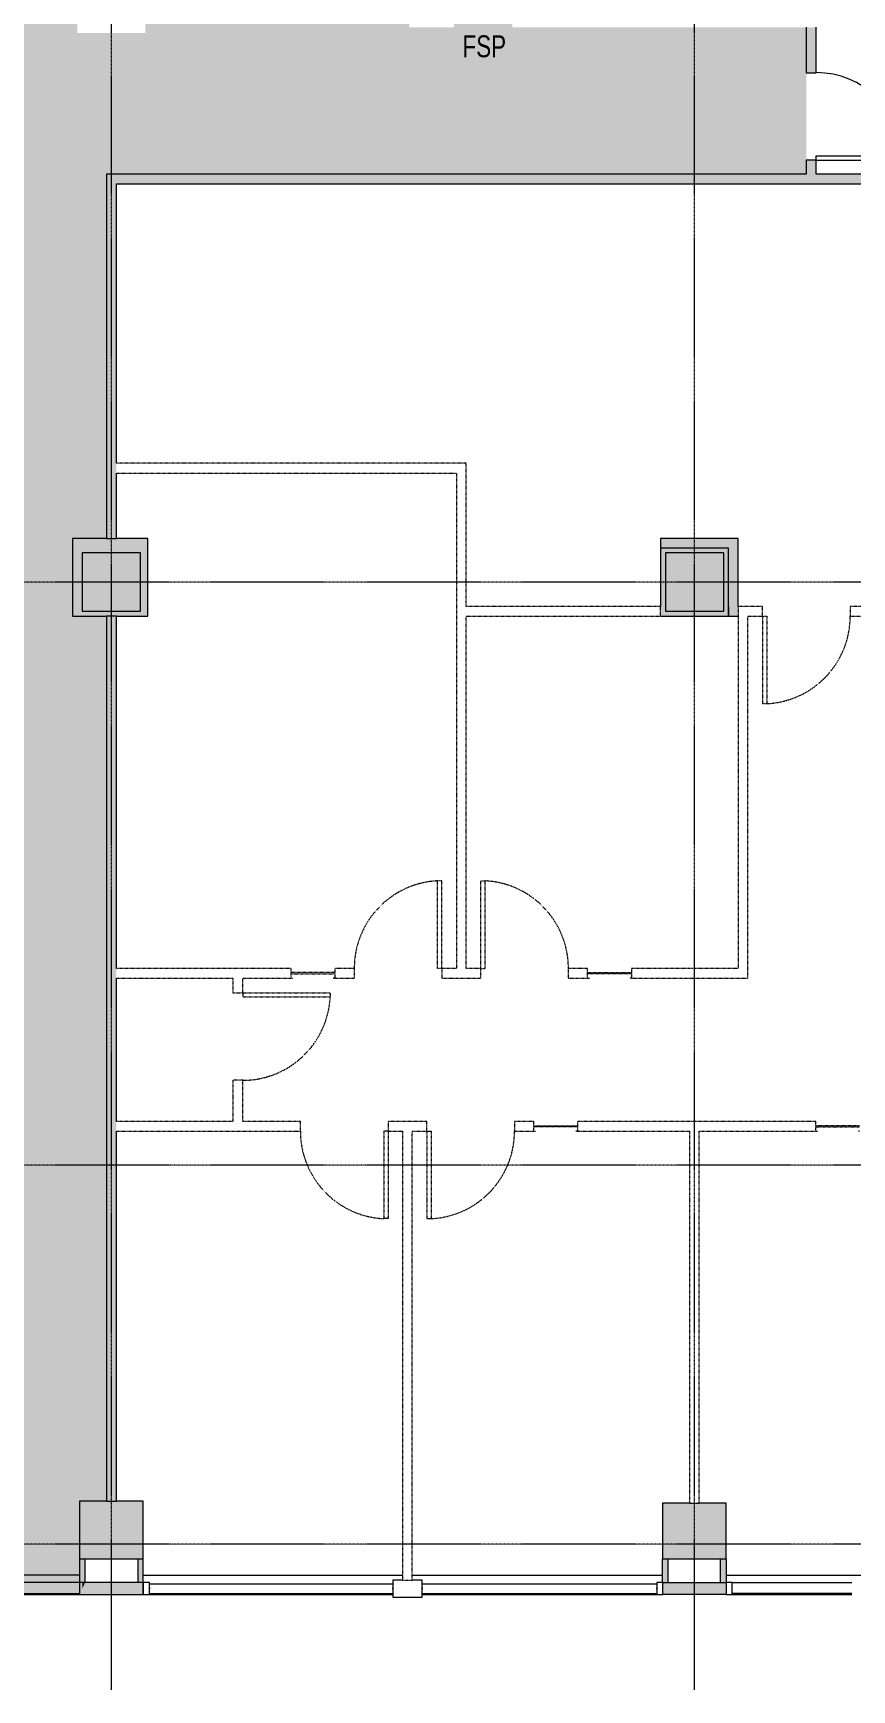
# Model space of a CAD drawing. Header units: inches. Extents: x -1424 to 1384, y 72 to 1893.
# Drawn here: x -388 to -51, y 72 to 754 of the extents above; entities that cross this region are included whole.
import ezdxf

# ---------------------------------------------------------------- set-up
doc = ezdxf.new("R2010")
doc.units = ezdxf.units.IN
doc.header["$MEASUREMENT"] = 0
for name, pattern in [('Demolished', [0.1875, 0.125, -0.0625]), ('Demolished 3_128_', [0.046875, 0.023437, -0.023437]), ('Grid Line 1_4_', [0.4375, 0.25, -0.0625, 0.0625, -0.0625]), ('Hidden 1_16_', [0.09375, 0.0625, -0.03125])]:
    doc.linetypes.add(name, pattern=pattern)
for name, color, linetype, lineweight in [('820 1st St NE_04_Clean_dwg', 8, 'Continuous', 9), ('A-DETL-GENF', 92, 'Continuous', 9), ('A-DOOR', 31, 'Demolished', 9), ('A-GLAZ', 151, 'Demolished', 9), ('A-WALL', 113, 'Continuous', 13), ('A-WALL-PATT', 111, 'Continuous', 13), ('IRF-COLUMN', 7, 'Continuous', 9), ('IRF-COLUMN-HATCH', 7, 'Continuous', 9), ('IRF-ENG-PLUMBING-FIXTURE', 7, 'Continuous', 9), ('IRF-WALL-FULL-HT', 7, 'Continuous', 9), ('IRF-WALL-FULL-HT-HATCH', 7, 'Continuous', 9), ('IRF-WINDOW', 7, 'Continuous', 9), ('S-COLS', 52, 'Continuous', 13), ('S-GRID', 1, 'Continuous', 9)]:
    doc.layers.add(name, color=color, linetype=linetype, lineweight=lineweight)
doc.styles.add('Swis721 LtCn BT', font='swisscl.ttf', dxfattribs={"height": 9})

# ---------------------------------------------------------------- blocks, each defined once
blk = doc.blocks.new('Single-Flush - 36_ x 96_-V1-New Construction - Demolition Plan')
at = {"layer": 'A-DOOR', "color": 250, "linetype": 'Continuous', "lineweight": 20}
for p, q in [((16.25, 2), (16.25, 38.02)), ((18, 38.02), (16.25, 38.02)), ((18, 2), (18, 38.02)), ((18, 2), (16.25, 2))]:
    blk.add_line(p, q, dxfattribs=at)
at = {"layer": 'A-DOOR', "linetype": 'Continuous'}
blk.add_arc((18, 2), 36.07, 92.78116, 180, dxfattribs=at)
blk = doc.blocks.new('Single-Flush - 36_ x 96_-V2-New Construction - Demolition Plan')
at = {"layer": 'A-DOOR', "color": 250, "linetype": 'Hidden 1_16_', "lineweight": 20}
for p, q in [((16.25, -2), (16.25, -38.02)), ((18, -2), (16.25, -2)), ((18, -2), (18, -38.02)), ((18, -38.02), (16.25, -38.02))]:
    blk.add_line(p, q, dxfattribs=at)
at = {"layer": 'A-DOOR', "color": 7, "linetype": 'Demolished 3_128_'}
blk.add_arc((18, -2), 36.07, 180, 267.21884, dxfattribs=at)
blk = doc.blocks.new('Single-Flush - 36_ x 96_-2566598-New Construction - Demolition Plan')
at = {"layer": 'A-DOOR', "color": 250, "linetype": 'Hidden 1_16_', "lineweight": 20}
for p, q in [((16.25, 2), (16.25, 38.02)), ((18, 38.02), (16.25, 38.02)), ((18, 2), (18, 38.02)), ((18, 2), (16.25, 2))]:
    blk.add_line(p, q, dxfattribs=at)
at = {"layer": 'A-DOOR', "color": 7, "linetype": 'Demolished 3_128_'}
blk.add_arc((18, 2), 36.07, 92.78116, 180, dxfattribs=at)
blk = doc.blocks.new('Fixed Glass at Centerline of Wall - Instance-2573977-New Construction - Demolition Plan')
at = {"layer": 'A-GLAZ', "color": 250, "linetype": 'Hidden 1_16_', "lineweight": 20}
for p, q in [((-10.5, 2), (-9.75, 2)), ((7.5, 0.25), (-10.5, 0.25)), ((7.5, 2), (6.75, 2)), ((-10.5, -0.25), (7.5, -0.25))]:
    blk.add_line(p, q, dxfattribs=at)
blk = doc.blocks.new('Fixed Glass at Centerline of Wall - Instance-2574035-New Construction - Demolition Plan')
at = {"layer": 'A-GLAZ', "color": 250, "linetype": 'Hidden 1_16_', "lineweight": 20}
for p, q in [((-10.5, 0.25), (7.5, 0.25)), ((7.5, -0.25), (-10.5, -0.25)), ((-10.5, -2), (-9.75, -2)), ((7.5, -2), (6.75, -2))]:
    blk.add_line(p, q, dxfattribs=at)
blk = doc.blocks.new('Concrete-Square-Column - 24 x 24-2599265-New Construction - Demolition Plan')
at = {"layer": 'S-COLS', "lineweight": 9}
blk.add_hatch(color=55, dxfattribs=at).paths.add_polyline_path([(-12, -12), (12, -12), (12, 12), (-12, 12), (-12, -4.95)], flags=0)
at = {"layer": 'S-COLS', "color": 250, "lineweight": 20}
for p, q in [((12, 12), (-12, 12)), ((-12, 12), (-12, -12)), ((12, -12), (12, 12)), ((-12, -12), (12, -12))]:
    blk.add_line(p, q, dxfattribs=at)
blk = doc.blocks.new('820 1st St NE_04_Clean_dwg-2391440-New Construction - Demolition Plan')
at = {"layer": 'IRF-COLUMN-HATCH'}
for points in [[(-342.5, 126.07), (-342.5, 149.72), (-368.71, 149.72), (-368.71, 126.07), (-344.75, 126.07)], [(-113.73, 126.07), (-102.62, 126.07), (-102.62, 148.97), (-128.84, 148.97), (-128.84, 126.07), (-117.73, 126.07)]]:
    blk.add_hatch(color=256, dxfattribs=at).paths.add_polyline_path(points, flags=0)
at = {"layer": 'IRF-WALL-FULL-HT-HATCH'}
h = blk.add_hatch(color=256, dxfattribs=at)
h.paths.add_polyline_path([(-368.71, 514.07), (-340.59, 514.07), (-340.59, 546.01), (-371.59, 546.01), (-371.59, 514.07)], flags=0)
h.paths.add_polyline_path([(-343.59, 516.07), (-367.59, 516.07), (-367.59, 540.07), (-343.59, 540.07), (-343.59, 518.07)], flags=0)
for points in [[(-101.59, 514.07), (-97.59, 514.08), (-97.59, 546.07), (-129.59, 546.07), (-129.59, 542.07), (-101.59, 542.07), (-101.59, 514.08)], [(-368.71, 116.26), (-366.46, 116.26), (-366.46, 126.07), (-368.71, 126.07)], [(-342.5, 116.26), (-342.5, 126.07), (-344.75, 126.07), (-344.75, 116.26)], [(-128.59, 116.26), (-126.59, 116.26), (-126.59, 126.07), (-128.84, 126.07), (-128.84, 116.26)], [(-102.62, 116.26), (-102.62, 126.07), (-104.87, 126.07), (-104.87, 116.26)], [(-358.6, 111.26), (-342.5, 111.26), (-342.5, 116.26), (-366.46, 116.26), (-367.59, 113.76), (-367.59, 116.26), (-368.71, 116.26), (-368.71, 111.26), (-366.46, 111.26)], [(-367.59, 113.76), (-366.46, 116.26), (-367.59, 116.26)], [(-117.73, 111.26), (-102.59, 111.26), (-102.62, 116.26), (-128.59, 116.26), (-128.59, 111.26), (-126.59, 111.26)]]:
    blk.add_hatch(color=256, dxfattribs=at).paths.add_polyline_path(points, flags=0)
h = blk.add_hatch(color=256, dxfattribs=at)
h.paths.add_polyline_path([(-103.59, 514.07), (-101.59, 514.07), (-101.59, 542.07), (-129.59, 542.07), (-129.59, 514.07), (-127.59, 514.07)], flags=0)
h.paths.add_polyline_path([(-103.59, 516.07), (-127.59, 516.07), (-127.59, 540.07), (-103.59, 540.07), (-103.59, 518.07)], flags=0)
at = {"layer": 'IRF-COLUMN'}
for p, q in [((-342.5, 149.72), (-353.59, 149.72)), ((-102.62, 148.97), (-113.73, 148.97))]:
    blk.add_line(p, q, dxfattribs=at)
at = {"layer": 'IRF-COLUMN', "flags": 128}
for points in [[(-357.59, 149.72), (-368.71, 149.72), (-368.71, 126.07), (-342.5, 126.07), (-342.5, 149.72)], [(-117.73, 148.97), (-128.84, 148.97), (-128.84, 126.07), (-102.62, 126.07), (-102.62, 148.97)]]:
    blk.add_lwpolyline(points, dxfattribs=at)
at = {"layer": 'IRF-WALL-FULL-HT'}
for p, q in [((-353.59, 514.07), (-340.59, 514.07)), ((-366.46, 116.26), (-366.46, 126.07)), ((-344.75, 126.07), (-344.75, 116.26)), ((-342.5, 116.26), (-368.71, 116.26))]:
    blk.add_line(p, q, dxfattribs=at)
at = {"layer": 'IRF-WALL-FULL-HT', "flags": 128}
for points in [[(-357.59, 546.01), (-371.59, 546.01), (-371.59, 514.07), (-357.59, 514.07)], [(-340.59, 514.07), (-340.59, 546.01), (-353.59, 546.01)], [(-97.59, 518.07), (-97.59, 546.07), (-129.59, 546.07), (-129.59, 542.07)], [(-101.59, 542.07), (-129.59, 542.07), (-129.59, 518.07)], [(-129.59, 514.07), (-101.59, 514.07), (-101.59, 542.07)], [(-101.59, 518.07), (-101.59, 514.07), (-97.59, 514.07)], [(-368.71, 126.07), (-368.71, 111.26), (-342.5, 111.26), (-342.5, 126.07)], [(-128.59, 116.26), (-128.84, 116.26), (-128.84, 126.07), (-126.59, 126.07), (-126.59, 116.26)], [(-104.87, 116.26), (-104.87, 126.07), (-102.62, 126.07), (-102.62, 116.26), (-102.59, 116.26), (-102.59, 111.26), (-128.59, 111.26), (-128.59, 116.26), (-102.59, 116.26)]]:
    blk.add_lwpolyline(points, dxfattribs=at)
at = {"layer": 'IRF-WINDOW'}
for p, q in [((-342.5, 119.26), (-235.77, 119.26)), ((-231.77, 119.26), (-128.84, 119.26)), ((-227.77, 117.26), (-231.77, 117.26)), ((-102.62, 119.26), (2.27, 119.26)), ((-101.25, 116.26), (-102.59, 116.26)), ((-340, 115.76), (-239.77, 115.76)), ((-340, 114.01), (-340, 113.51)), ((-340, 111.76), (-239.77, 111.76)), ((-340, 111.26), (-239.77, 111.26)), ((-239.77, 113.51), (-239.77, 114.01)), ((-227.77, 115.76), (-131.09, 115.76)), ((-227.77, 114.01), (-227.77, 113.51)), ((-227.77, 111.76), (-131.09, 111.76)), ((-227.77, 111.26), (-131.09, 111.26)), ((-131.09, 113.51), (-131.09, 114.01)), ((-50.84, 111.76), (-100.09, 111.76)), ((-100.09, 111.26), (-50.84, 111.26))]:
    blk.add_line(p, q, dxfattribs=at)
at = {"layer": 'IRF-WINDOW', "flags": 128}
for points in [[(-368.71, 119.26), (-451.96, 119.26), (-587.29, 254.58)], [(-522.06, 178.04), (-455.27, 111.26), (-368.71, 111.26)], [(-521.71, 178.4), (-455.07, 111.76), (-368.71, 111.76)], [(-368.71, 116.26), (-453.2, 116.26), (-518.52, 181.58)], [(-235.77, 117.26), (-239.77, 117.26), (-239.77, 110.26), (-227.77, 110.26), (-227.77, 117.26)], [(-100.09, 116.26), (-102.59, 116.26), (-102.59, 111.26), (-100.09, 111.26), (-100.09, 116.26), (-50.84, 116.26)]]:
    blk.add_lwpolyline(points, dxfattribs=at)
for points in [[(-340, 116.26), (-342.5, 116.26), (-342.5, 111.26), (-340, 111.26)], [(-128.59, 116.26), (-131.09, 116.26), (-131.09, 111.26), (-128.59, 111.26)]]:
    blk.add_lwpolyline(points, close=True, dxfattribs=at)
at = {"layer": 'IRF-ENG-PLUMBING-FIXTURE', "insert": (-202.13, 753.15), "char_height": 9, "width": 20.9021, "attachment_point": 2, "line_spacing_factor": 0.970126, "style": 'Swis721 LtCn BT'}
blk.add_mtext('FSP', dxfattribs=at)

msp = doc.modelspace()

# ---------------------------------------------------------------- hatches: boundary and pattern name
at = {"layer": 'A-DETL-GENF'}
h = msp.add_hatch(color=9, dxfattribs=at)
h.paths.add_polyline_path([(-368.71, 111.26), (-368.71, 149.72), (-357.59, 149.72), (-357.59, 514.07), (-371.59, 514.07), (-371.59, 546.01), (-357.59, 546.01), (-357.59, 695.99), (-69.59, 695.99), (-69.59, 756.49), (-190.59, 756.49), (-190.59, 764.49), (-214.59, 764.49), (-214.59, 756.49), (-233.03, 756.49), (-233.03, 776.24), (-199.53, 776.24), (-199.53, 865.24), (-226.53, 865.24), (-226.53, 1018.19), (-341.59, 1018.19), (-341.59, 994.07), (-369.59, 994.07), (-369.59, 1018.19), (-581.59, 1018.19), (-581.59, 994.07), (-605.71, 994.07), (-605.71, 782.07), (-581.59, 782.07), (-581.59, 754.07), (-1062.84, 754.07), (-1062.84, 755.32), (-1094.59, 755.32), (-1094.59, 755.07), (-1099.31, 755.07), (-1099.31, 540.51), (-1072.11, 540.51), (-1056.38, 524.78), (-1082.59, 498.57), (-1084.63, 500.62), (-1084.63, 458.62), (-898.14, 272.12), (-861.14, 272.12), (-864.41, 275.4), (-835.7, 304.11), (-821.83, 290.23), (-821.83, 258.66), (-847.67, 258.66), (-847.54, 258.52), (-608.55, 258.52), (-608.55, 300.82), (-582.34, 300.82), (-582.34, 259.53), (-592.94, 248.93), (-455.27, 111.26), (-406.04, 111.26)], flags=0)
h.paths.add_polyline_path([(-592.94, 256), (-587.34, 261.6), (-587.34, 276.07), (-603.55, 276.07), (-603.55, 263.52), (-600.47, 263.52), (-595.07, 258.13)], flags=0)
h.paths.add_polyline_path([(-847.59, 265.64), (-847.59, 285.15), (-857.34, 275.4), (-848.41, 266.46)], flags=0)
h.paths.add_polyline_path([(-845.6, 286.82), (-825.48, 286.82), (-835.7, 297.04), (-845.92, 286.82)], flags=0)
h.paths.add_polyline_path([(-1082.59, 505.64), (-1072.17, 516.07), (-1093.01, 516.07), (-1084.36, 507.41)], flags=0)
h.paths.add_polyline_path([(-849.59, 514.07), (-849.59, 542.07), (-821.59, 542.07), (-821.59, 514.07), (-847.59, 514.07)], flags=0)
h.paths.add_polyline_path([(-577.59, 516.07), (-611.59, 516.07), (-611.59, 546.07), (-547.59, 546.07), (-547.59, 516.07), (-571.34, 516.07)], flags=0)
h.paths.add_polyline_path([(-1071.59, 516.64), (-1063.45, 524.78), (-1071.59, 532.92), (-1071.59, 522.05)], flags=0)
h.paths.add_polyline_path([(-574.59, 519.07), (-550.59, 519.07), (-550.59, 543.07), (-608.59, 543.07), (-608.59, 519.07), (-604.8, 519.07), (-604.8, 540.07), (-583.59, 540.07), (-583.59, 519.07)], flags=0)
h.paths.add_polyline_path([(-369.59, 754.07), (-369.59, 782.07), (-341.59, 782.07), (-341.59, 754.07), (-367.59, 754.07)], flags=0)
h.paths.add_polyline_path([(606.41, 755.49), (606.41, 760.49), (612.41, 760.49), (612.41, 947.23), (592.41, 947.23), (592.41, 971.23), (612.41, 971.23), (612.41, 1012.49), (422.41, 1012.49), (422.41, 816.07), (564.41, 816.07), (564.41, 760.49), (570.41, 760.49), (570.41, 755.49), (592.41, 755.49)], flags=0)
h.paths.add_polyline_path([(700.41, 755.49), (700.41, 764.49), (676.41, 764.49), (676.41, 755.49), (687.82, 755.49)], flags=0)
h.paths.add_polyline_path([(658.41, 755.49), (658.41, 763.49), (672.41, 763.49), (672.41, 768.49), (705.41, 768.49), (705.41, 965.49), (620.41, 965.49), (620.41, 763.49), (622.41, 763.49), (622.41, 755.49)], flags=0)
h.paths.add_polyline_path([(496.41, 755.49), (496.41, 760.49), (559.41, 760.49), (559.41, 811.07), (422.41, 811.07), (422.41, 760.49), (460.41, 760.49), (460.41, 755.49)], flags=0)
h.paths.add_polyline_path([(41.47, 756.49), (63.67, 756.49), (63.67, 774.49), (41.47, 774.49), (41.47, 762.49)], flags=0)
h.paths.add_polyline_path([(-3.53, 756.49), (32.47, 756.49), (32.47, 762.49), (35.47, 762.49), (35.47, 780.49), (63.67, 780.49), (63.67, 874.6), (-24.53, 874.6), (-24.53, 898.6), (-52.53, 898.6), (-52.53, 924.6), (-168.53, 924.6), (-168.53, 892.6), (-184.59, 892.6), (-184.59, 783.49), (-145.59, 783.49), (-145.59, 775.49), (-19.59, 775.49), (-19.59, 837.07), (-13.59, 837.07), (-13.59, 762.49), (-3.53, 762.49)], flags=0)
h.paths.add_polyline_path([(-1087.59, 757.57), (-1087.59, 778.92), (-1094.59, 778.92), (-1094.59, 757.57)], flags=0)
h.paths.add_polyline_path([(-821.59, 757.82), (-609.59, 757.82), (-609.59, 782.07), (-609.46, 782.07), (-609.46, 994.07), (-609.59, 994.07), (-609.59, 1022.07), (-581.59, 1022.07), (-581.59, 1021.94), (-369.59, 1021.94), (-369.59, 1022.07), (-341.59, 1022.07), (-341.59, 1021.94), (-226.53, 1021.94), (-226.53, 1196.49), (-270.66, 1196.49), (-270.66, 1260.37), (-226.53, 1260.37), (-226.53, 1260.49), (-125.59, 1260.49), (-125.59, 1260.37), (-112.66, 1260.37), (-112.66, 1260.49), (124.41, 1260.49), (124.41, 1474.07), (110.41, 1474.07), (110.41, 1502.07), (124.41, 1502.07), (124.41, 1715.07), (111.27, 1715.07), (111.27, 1747.07), (111.44, 1747.07), (111.44, 1752.07), (10.39, 1752.07), (10.39, 1746.07), (-1.61, 1746.07), (-1.61, 1752.07), (-103.44, 1752.07), (-103.47, 1724.32), (-115.99, 1711.8), (-116.43, 1712.16), (-118.34, 1714.15), (-140.28, 1736.09), (-202.52, 1673.86), (-196.86, 1668.2), (-205.35, 1659.72), (-211, 1665.38), (-280.3, 1596.08), (-274.64, 1590.42), (-283.13, 1581.94), (-288.78, 1587.59), (-348.18, 1528.2), (-344.65, 1524.66), (-354.54, 1514.76), (-336.53, 1496.75), (-336.53, 1473.07), (-373.56, 1473.07), (-373.56, 1507.07), (-386.59, 1507.07), (-386.59, 1511.57), (-478.59, 1511.57), (-478.59, 1504.07), (-490.59, 1504.07), (-490.59, 1511.57), (-582.59, 1511.57), (-582.59, 1507.07), (-582.73, 1507.07), (-582.73, 1475.07), (-608.73, 1475.07), (-608.73, 1507.07), (-608.68, 1507.07), (-608.68, 1511.57), (-709.63, 1511.57), (-709.63, 1504.07), (-721.63, 1504.07), (-721.63, 1511.57), (-821.95, 1511.57), (-821.95, 1482.07), (-851.38, 1482.07), (-863.41, 1494.1), (-931.29, 1426.22), (-925.46, 1420.38), (-933.95, 1411.9), (-939.78, 1417.73), (-1006.95, 1350.56), (-1001.12, 1344.72), (-1009.61, 1336.24), (-1015.44, 1342.07), (-1082.61, 1274.9), (-1079.08, 1271.36), (-1078.33, 1272.12), (-1065.59, 1259.38), (-1065.59, 1235.07), (-1099.31, 1235.07), (-1099.31, 1134.3), (-1091.59, 1134.3), (-1091.59, 1122.3), (-1099.31, 1122.3), (-1099.31, 1021.17), (-1062.09, 1021.17), (-1062.09, 995.07), (-1099.31, 995.07), (-1099.31, 781.17), (-1062.09, 781.17), (-1062.09, 757.82), (-849.59, 757.82), (-849.59, 782.07), (-821.59, 782.07), (-821.59, 780.07)], flags=0)
h.paths.add_polyline_path([(-218.59, 761.49), (-218.59, 768.49), (-190.59, 768.49), (-190.59, 865.24), (-195.53, 865.24), (-195.53, 772.24), (-229.03, 772.24), (-229.03, 761.49), (-220.53, 761.49)], flags=0)
h.paths.add_polyline_path([(-19.86, 762.49), (-19.59, 762.49), (-19.59, 769.49), (-151.59, 769.49), (-151.59, 777.49), (-184.59, 777.49), (-184.59, 762.49), (-24.53, 762.49)], flags=0)
h.paths.add_polyline_path([(163.41, 763.49), (163.41, 794.07), (171.41, 794.07), (171.41, 846.07), (163.41, 846.07), (163.41, 868.07), (71.67, 868.07), (71.67, 763.49), (74.67, 763.49)], flags=0)
h.paths.add_polyline_path([(323.88, 763.49), (414.41, 763.49), (414.41, 868.07), (323.41, 868.07), (323.41, 846.07), (315.41, 846.07), (315.41, 794.07), (323.41, 794.07), (323.41, 763.49)], flags=0)
h.paths.add_polyline_path([(-190.59, 871.24), (-190.59, 898.6), (-174.53, 898.6), (-174.53, 903.6), (-220.53, 903.6), (-220.53, 871.24), (-195.53, 871.24)], flags=0)
h.paths.add_polyline_path([(323.41, 876.07), (414.41, 876.07), (414.41, 971.99), (323.41, 971.99), (323.41, 947.36), (315.41, 947.36), (315.41, 895.36), (323.41, 895.36)], flags=0)
h.paths.add_polyline_path([(74.67, 876.07), (163.41, 876.07), (163.41, 895.36), (171.41, 895.36), (171.41, 947.36), (163.41, 947.36), (163.41, 974.07), (74.67, 974.07), (74.67, 880.6)], flags=0)
h.paths.add_polyline_path([(63.67, 880.6), (66.67, 880.6), (66.67, 1130.49), (-80.33, 1130.49), (-80.33, 1190.49), (-83.43, 1190.49), (-83.43, 1196.49), (-119.43, 1196.49), (-119.43, 1190.49), (-122.53, 1190.49), (-122.53, 940.6), (-18.53, 940.6), (-18.53, 880.6), (-1.61, 880.6)], flags=0)
h.paths.add_polyline_path([(-1091.59, 886.12), (-1099.08, 886.12), (-1099.08, 890.12), (-1091.59, 890.12)], flags=0)
h.paths.add_polyline_path([(-24.53, 904.6), (-24.53, 934.6), (-168.53, 934.6), (-168.53, 930.6), (-46.53, 930.6), (-46.53, 904.6)], flags=0)
h.paths.add_polyline_path([(-212.95, 911.6), (-174.53, 911.6), (-174.53, 940.6), (-130.53, 940.6), (-130.53, 978.07), (-220.53, 978.07), (-220.53, 911.6), (-218.53, 911.6)], flags=0)
h.paths.add_polyline_path([(707.41, 973.49), (707.41, 1051.49), (659.41, 1051.49), (659.41, 1012.49), (617.41, 1012.49), (617.41, 973.49), (677.19, 973.49)], flags=0)
h.paths.add_polyline_path([(366.31, 979.99), (414.41, 979.99), (414.41, 1080.07), (323.41, 1080.07), (323.41, 1055.36), (315.41, 1055.36), (315.41, 1003.36), (323.41, 1003.36), (323.41, 979.99)], flags=0)
h.paths.add_polyline_path([(74.67, 982.07), (163.41, 982.07), (163.41, 1003.36), (171.41, 1003.36), (171.41, 1055.36), (163.41, 1055.36), (163.41, 1080.07), (74.67, 1080.07), (74.67, 982.4)], flags=0)
h.paths.add_polyline_path([(-174.5, 986.07), (-130.53, 986.07), (-130.53, 1190.49), (-133.53, 1190.49), (-133.53, 1196.49), (-169.53, 1196.49), (-169.53, 1190.49), (-191.53, 1190.49), (-191.53, 1184.49), (-211.03, 1184.49), (-211.03, 1150.99), (-218.53, 1150.99), (-218.53, 986.07)], flags=0)
h.paths.add_polyline_path([(-849.59, 994.07), (-849.59, 1022.07), (-821.59, 1022.07), (-821.59, 994.07), (-847.59, 994.07)], flags=0)
h.paths.add_polyline_path([(-1091.59, 1000.07), (-1087.59, 1000.07), (-1087.59, 1018.92), (-1094.59, 1018.92), (-1094.59, 1000.07)], flags=0)
h.paths.add_polyline_path([(570.91, 1018.49), (653.41, 1018.49), (653.41, 1022.24), (590.66, 1022.24), (590.66, 1046.24), (570.91, 1046.24), (570.91, 1022.24), (442.91, 1022.24), (442.91, 1046.24), (422.41, 1046.24), (422.41, 1018.49), (565.91, 1018.49)], flags=0)
h.paths.add_polyline_path([(595.66, 1027.24), (653.41, 1027.24), (653.41, 1175.99), (530.91, 1175.99), (530.91, 1107.99), (464.41, 1107.99), (464.41, 1112.99), (485.41, 1112.99), (485.41, 1118.99), (490.41, 1118.99), (490.41, 1112.99), (525.91, 1112.99), (525.91, 1175.49), (490.41, 1175.49), (490.41, 1142.99), (485.41, 1142.99), (485.41, 1190.49), (481.41, 1190.49), (481.41, 1196.49), (445.41, 1196.49), (445.41, 1190.49), (422.41, 1190.49), (422.41, 1112.99), (428.41, 1112.99), (428.41, 1107.99), (422.41, 1107.99), (422.41, 1051.24), (447.91, 1051.24), (447.91, 1027.24), (565.91, 1027.24), (565.91, 1051.24), (595.66, 1051.24), (595.66, 1046.24)], flags=0)
h.paths.add_polyline_path([(707.41, 1057.49), (707.41, 1074.49), (659.41, 1074.49), (659.41, 1057.49), (701.74, 1057.49)], flags=0)
h.paths.add_polyline_path([(323.41, 1088.07), (414.41, 1088.07), (414.41, 1188.49), (323.41, 1188.49), (323.41, 1156.26), (315.41, 1156.26), (315.41, 1104.26), (323.41, 1104.26)], flags=0)
h.paths.add_polyline_path([(74.67, 1088.07), (163.41, 1088.07), (163.41, 1104.26), (171.41, 1104.26), (171.41, 1156.26), (163.41, 1156.26), (163.41, 1188.49), (74.67, 1188.49), (74.67, 1104.26)], flags=0)
h.paths.add_polyline_path([(-74.33, 1136.49), (48.67, 1136.49), (48.67, 1190.49), (30.67, 1190.49), (30.67, 1196.49), (-5.33, 1196.49), (-5.33, 1190.49), (-74.33, 1190.49)], flags=0)
h.paths.add_polyline_path([(54.67, 1136.49), (66.67, 1136.49), (66.67, 1190.49), (54.67, 1190.49), (54.67, 1188.49)], flags=0)
h.paths.add_polyline_path([(-216.03, 1155.99), (-216.03, 1184.49), (-218.53, 1184.49), (-218.53, 1155.99)], flags=0)
h.paths.add_polyline_path([(618.41, 1180.99), (653.41, 1180.99), (653.41, 1190.49), (524.41, 1190.49), (524.41, 1181.49), (525.91, 1181.49), (525.91, 1180.99), (614.41, 1180.99)], flags=0)
h.paths.add_polyline_path([(491.41, 1181.49), (518.41, 1181.49), (518.41, 1196.49), (491.41, 1196.49), (491.41, 1187.28)], flags=0)
h.paths.add_polyline_path([(664.97, 1182.49), (680.41, 1182.49), (680.41, 1196.49), (662.41, 1196.49), (662.41, 1192.49), (659.41, 1192.49), (659.41, 1182.49), (662.41, 1182.49)], flags=0)
h.paths.add_polyline_path([(-213.53, 1188.49), (-195.53, 1188.49), (-195.53, 1196.49), (-213.53, 1196.49), (-213.53, 1190.49)], flags=0)
h.paths.add_polyline_path([(-369.59, 1232.49), (-369.59, 1260.49), (-341.59, 1260.49), (-341.59, 1232.49), (-367.59, 1232.49)], flags=0)
h.paths.add_polyline_path([(-845.95, 1234.07), (-849.59, 1234.07), (-849.59, 1262.07), (-821.59, 1262.07), (-821.59, 1234.07), (-823.59, 1234.07)], flags=0)
h.paths.add_polyline_path([(-607.59, 1234.07), (-609.59, 1234.07), (-609.59, 1262.07), (-552.59, 1262.07), (-552.59, 1234.07), (-605.71, 1234.07)], flags=0)
h.paths.add_polyline_path([(-581.59, 1237.07), (-555.59, 1237.07), (-555.59, 1259.07), (-581.59, 1259.07), (-581.59, 1258.2)], flags=0)
h.paths.add_polyline_path([(-125.59, 1472.07), (-129.59, 1472.07), (-129.59, 1502.07), (-101.59, 1502.07), (-101.59, 1472.07), (-124.31, 1472.07)], flags=0)
h.paths.add_polyline_path([(-368.28, 1477.07), (-366.48, 1477.07), (-366.48, 1500.07), (-345.5, 1500.07), (-357.37, 1511.93), (-362.24, 1507.07), (-368.28, 1507.07), (-368.28, 1483.12)], flags=0)
h.paths.add_polyline_path([(-344.98, 1477.07), (-344.59, 1477.07), (-344.59, 1499.15), (-344.98, 1499.55), (-344.98, 1481.52)], flags=0)
h.paths.add_polyline_path([(-340.53, 1477.07), (-340.53, 1495.09), (-341.59, 1496.15), (-341.59, 1477.07)], flags=0)
h.paths.add_polyline_path([(-584.98, 1500.07), (-584.98, 1507.07), (-606.48, 1507.07), (-606.48, 1500.07)], flags=0)
h.paths.add_polyline_path([(-115.99, 1716.04), (-107.72, 1724.32), (-124.26, 1724.32)], flags=0)
h.paths.add_polyline_path([(-127.59, 1727.64), (-127.59, 1741.72), (-134.63, 1734.68), (-130.67, 1730.72)], flags=0)
h.paths.add_polyline_path([(113.52, 1740.07), (124.41, 1740.07), (124.41, 1747.07), (113.52, 1747.07)], flags=0)
at = {"layer": 'A-WALL-PATT'}
h = msp.add_hatch(color=8, dxfattribs=at)
h.paths.add_polyline_path([(-69.59, 695.99), (-65.59, 695.99), (-65.59, 701.74), (-69.59, 701.74), (-69.59, 696.45)], flags=0)
h.paths.add_polyline_path([(-65.59, 737.74), (-65.59, 756.49), (-69.59, 756.49), (-69.59, 737.74)], flags=0)
for points in [[(-212.95, 691.99), (-26.59, 691.99), (-26.59, 695.99), (-357.59, 695.99), (-357.59, 691.99), (-353.59, 691.99)], [(-357.59, 546.01), (-353.59, 546.01), (-353.59, 691.99), (-357.59, 691.99)], [(-357.59, 149.72), (-353.59, 149.72), (-353.59, 514.07), (-357.59, 514.07), (-357.59, 231.31)]]:
    msp.add_hatch(color=8, dxfattribs=at).paths.add_polyline_path(points, flags=0)

# ---------------------------------------------------------------- linework, layer by layer
at = {"layer": 'A-WALL', "color": 250, "lineweight": 20}
for p, q in [((-69.59, 756.49), (-69.59, 737.74)), ((-65.59, 737.74), (-65.59, 756.49)), ((-69.59, 737.74), (-65.59, 737.74)), ((-69.59, 695.99), (-357.59, 695.99)), ((-357.59, 695.99), (-357.59, 546.01)), ((-69.59, 701.74), (-69.59, 695.99)), ((-65.59, 701.74), (-69.59, 701.74)), ((-65.59, 695.99), (-65.59, 701.74)), ((-26.59, 695.99), (-65.59, 695.99)), ((-353.59, 691.99), (-30.59, 691.99)), ((-353.59, 576.99), (-353.59, 691.99)), ((-353.59, 546.01), (-353.59, 572.99)), ((-357.59, 546.01), (-353.59, 546.01)), ((-353.59, 514.07), (-357.59, 514.07)), ((-357.59, 514.07), (-357.59, 149.72)), ((-353.59, 369.07), (-353.59, 514.07)), ((-353.59, 306.07), (-353.59, 365.07)), ((-353.59, 149.72), (-353.59, 302.07)), ((-357.59, 149.72), (-353.59, 149.72))]:
    msp.add_line(p, q, dxfattribs=at)
at = {"layer": 'A-WALL', "color": 250, "linetype": 'Hidden 1_16_', "lineweight": 20}
for p, q in [((-209.59, 576.99), (-353.59, 576.99)), ((-353.59, 572.99), (-213.59, 572.99)), ((-213.59, 572.99), (-213.59, 369.07)), ((-209.59, 518.07), (-209.59, 576.99)), ((-129.59, 518.07), (-209.59, 518.07)), ((-209.59, 369.07), (-209.59, 514.07)), ((-209.59, 514.07), (-129.59, 514.07)), ((-129.59, 514.07), (-129.59, 518.07)), ((-87.59, 518.07), (-97.59, 518.07)), ((-97.59, 518.07), (-97.59, 369.07)), ((-93.59, 514.07), (-87.59, 514.07)), ((-93.59, 365.07), (-93.59, 514.07)), ((-87.59, 514.07), (-87.59, 518.07)), ((-30.59, 518.07), (-51.59, 518.07)), ((-51.59, 518.07), (-51.59, 514.07)), ((-51.59, 514.07), (-33.59, 514.07)), ((-281.59, 369.07), (-353.59, 369.07)), ((-281.59, 365.07), (-281.59, 369.07)), ((-255.59, 369.07), (-263.59, 369.07)), ((-263.59, 369.07), (-263.59, 365.07)), ((-255.59, 365.07), (-255.59, 369.07)), ((-213.59, 369.07), (-219.59, 369.07)), ((-219.59, 369.07), (-219.59, 365.07)), ((-203.59, 369.07), (-209.59, 369.07)), ((-203.59, 365.07), (-203.59, 369.07)), ((-159.59, 369.07), (-167.59, 369.07)), ((-167.59, 369.07), (-167.59, 365.07)), ((-159.59, 365.07), (-159.59, 369.07)), ((-97.59, 369.07), (-141.59, 369.07)), ((-141.59, 369.07), (-141.59, 365.07)), ((-353.59, 365.07), (-305.59, 365.07)), ((-305.59, 365.07), (-305.59, 359.07)), ((-301.59, 365.07), (-281.59, 365.07)), ((-301.59, 359.07), (-301.59, 365.07)), ((-263.59, 365.07), (-255.59, 365.07)), ((-219.59, 365.07), (-203.59, 365.07)), ((-167.59, 365.07), (-159.59, 365.07)), ((-141.59, 365.07), (-93.59, 365.07)), ((-305.59, 359.07), (-301.59, 359.07)), ((-305.59, 323.07), (-305.59, 306.07)), ((-301.59, 323.07), (-305.59, 323.07)), ((-301.59, 306.07), (-301.59, 323.07)), ((-305.59, 306.07), (-353.59, 306.07)), ((-353.59, 302.07), (-277.77, 302.07)), ((-277.77, 306.07), (-301.59, 306.07)), ((-277.77, 302.07), (-277.77, 306.07)), ((-225.77, 306.07), (-241.77, 306.07)), ((-241.77, 306.07), (-241.77, 302.07)), ((-241.77, 302.07), (-235.77, 302.07)), ((-235.77, 302.07), (-235.77, 117.26)), ((-231.77, 117.26), (-231.77, 302.07)), ((-231.77, 302.07), (-225.77, 302.07)), ((-225.77, 302.07), (-225.77, 306.07)), ((-181.77, 306.07), (-189.77, 306.07)), ((-189.77, 306.07), (-189.77, 302.07)), ((-189.77, 302.07), (-181.77, 302.07)), ((-181.77, 302.07), (-181.77, 306.07)), ((-65.73, 306.07), (-163.77, 306.07)), ((-163.77, 306.07), (-163.77, 302.07)), ((-163.77, 302.07), (-117.73, 302.07)), ((-117.73, 302.07), (-117.73, 148.97)), ((-113.73, 148.97), (-113.73, 302.07)), ((-113.73, 302.07), (-65.73, 302.07)), ((-65.73, 302.07), (-65.73, 306.07)), ((-117.73, 148.97), (-113.73, 148.97)), ((-235.77, 117.26), (-231.77, 117.26))]:
    msp.add_line(p, q, dxfattribs=at)
at = {"layer": 'S-GRID', "linetype": 'Grid Line 1_4_'}
for p, q in [((-355.59, 120.07), (-355.59, 1796.73)), ((-115.59, 120.07), (-115.59, 1796.73)), ((1336.41, 528.07), (-1328.13, 528.07)), ((1336.41, 288.07), (-1328.13, 288.07)), ((1336.41, 132.07), (-1328.13, 132.07))]:
    msp.add_line(p, q, dxfattribs=at)
at = {"layer": 'S-GRID'}
for p, q in [((-355.59, 72.07), (-355.59, 120.07)), ((-115.59, 72.07), (-115.59, 120.07))]:
    msp.add_line(p, q, dxfattribs=at)

# ---------------------------------------------------------------- block references
at = {"layer": '820 1st St NE_04_Clean_dwg', "color": 7}
msp.add_blockref('820 1st St NE_04_Clean_dwg-2391440-New Construction - Demolition Plan', (0, 0), dxfattribs=at)
at = {"layer": 'A-DOOR', "linetype": 'Continuous', "lineweight": 13, "rotation": 269.9999999999999}
msp.add_blockref('Single-Flush - 36_ x 96_-V1-New Construction - Demolition Plan', (-67.59, 719.74), dxfattribs=at)
at = {"layer": 'A-DOOR', "color": 7, "linetype": 'Demolished 3_128_'}
for name, p, rotation in [('Single-Flush - 36_ x 96_-2566598-New Construction - Demolition Plan', (-69.59, 516.07), 180), ('Single-Flush - 36_ x 96_-V2-New Construction - Demolition Plan', (-185.59, 367.07), 180), ('Single-Flush - 36_ x 96_-V2-New Construction - Demolition Plan', (-303.59, 341.07), 89.99999999999993), ('Single-Flush - 36_ x 96_-2566598-New Construction - Demolition Plan', (-207.77, 304.07), 180)]:
    msp.add_blockref(name, p, dxfattribs=dict(at, rotation=rotation))
for name, p in [('Single-Flush - 36_ x 96_-2566598-New Construction - Demolition Plan', (-237.59, 367.07)), ('Single-Flush - 36_ x 96_-V2-New Construction - Demolition Plan', (-259.77, 304.07))]:
    msp.add_blockref(name, p, dxfattribs=at)
at = {"layer": 'A-GLAZ', "color": 7, "linetype": 'Demolished 3_128_', "rotation": 180}
for p in [(-274.09, 367.07), (-58.23, 304.07)]:
    msp.add_blockref('Fixed Glass at Centerline of Wall - Instance-2573977-New Construction - Demolition Plan', p, dxfattribs=at)
at = {"layer": 'A-GLAZ', "color": 7, "linetype": 'Demolished 3_128_'}
for p in [(-149.09, 367.07), (-171.27, 304.07)]:
    msp.add_blockref('Fixed Glass at Centerline of Wall - Instance-2574035-New Construction - Demolition Plan', p, dxfattribs=at)
at = {"layer": 'S-COLS', "lineweight": 9}
for p in [(-355.59, 528.07), (-115.59, 528.07)]:
    msp.add_blockref('Concrete-Square-Column - 24 x 24-2599265-New Construction - Demolition Plan', p, dxfattribs=at)

doc.saveas('drawing.dxf')
